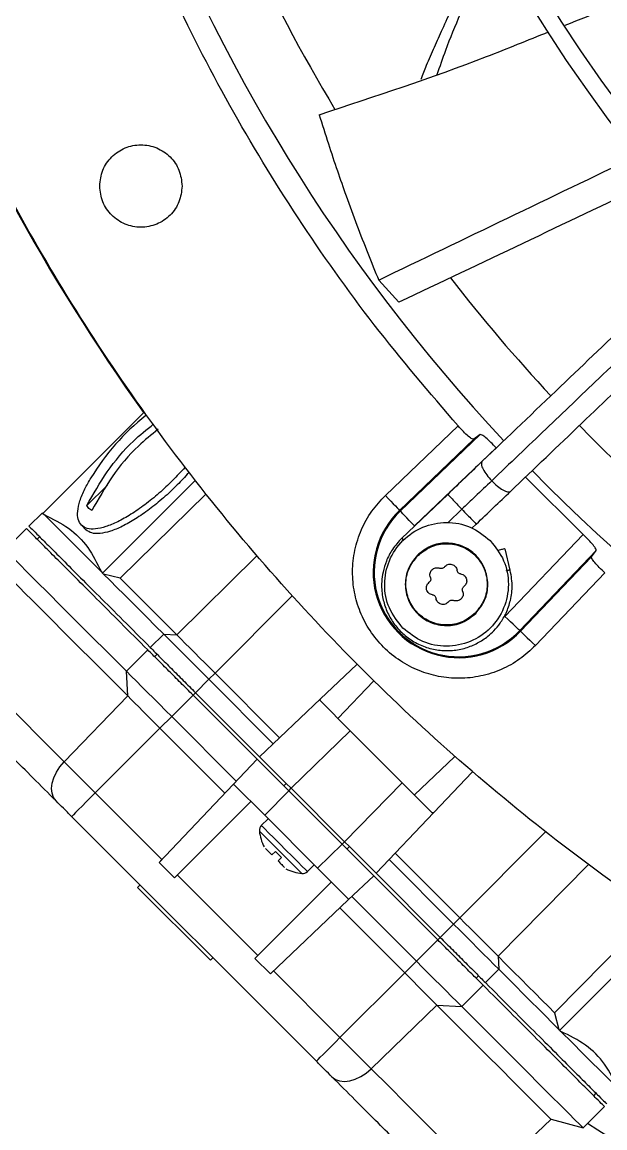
# Model space of a CAD drawing. Header units: inches. Extents: x 1229 to 1453, y -1023 to -720.
# Drawn here: x 1304.88 to 1308.22, y -996.39 to -990.05 of the extents above; entities that cross this region are included whole.
import ezdxf

# ---------------------------------------------------------------- set-up
doc = ezdxf.new("R2010")
doc.units = ezdxf.units.IN
doc.header["$MEASUREMENT"] = 0

msp = doc.modelspace()

# ---------------------------------------------------------------- linework, layer by layer
at = {"color": 18, "linetype": 'Continuous', "lineweight": 25, "true_color": 0x000000}
for p, q in [((1306.9271, -991.5281), (1307.0431, -991.6554)), ((1305.5806, -992.2863), (1305.0019, -992.8651)), ((1306.9651, -992.7628), (1307.3818, -992.3644)), ((1307.0467, -992.8482), (1307.4727, -992.4409)), ((1307.5089, -992.414), (1307.0505, -992.8522)), ((1307.5089, -992.414), (1307.4727, -992.4409)), ((1307.6008, -992.4895), (1307.1321, -992.9376)), ((1308.0983, -992.987), (1307.7683, -992.657)), ((1305.37, -992.7047), (1305.2541, -992.8207)), ((1305.3446, -993.2079), (1305.8737, -992.6788)), ((1305.9375, -992.7532), (1305.4451, -993.2373)), ((1307.3225, -992.7562), (1307.0577, -993.0093)), ((1305.2657, -992.8377), (1305.2541, -992.8207)), ((1305.2827, -992.8492), (1305.2657, -992.8377)), ((1307.0505, -992.8522), (1307.0467, -992.8482)), ((1307.4041, -992.8416), (1307.3244, -992.9178)), ((1304.9992, -992.8624), (1304.9219, -992.9384)), ((1304.9992, -992.8624), (1305.0019, -992.8651)), ((1305.0019, -992.8651), (1305.0089, -992.8721)), ((1305.0089, -992.8721), (1305.3376, -993.2008)), ((1304.9077, -992.9519), (1304.7852, -993.0744)), ((1305.2228, -992.9329), (1305.2489, -992.9591)), ((1307.4607, -992.951), (1307.4857, -992.927)), ((1304.9829, -992.9992), (1304.9689, -993.0132)), ((1307.6502, -993.4557), (1308.0983, -992.987)), ((1307.6812, -993.1904), (1307.6515, -993.0682)), ((1308.1738, -993.0789), (1307.7356, -993.5373)), ((1308.1469, -993.1151), (1308.1738, -993.0789)), ((1306.2264, -993.1097), (1305.7694, -993.5616)), ((1308.1469, -993.1151), (1307.7396, -993.5411)), ((1305.3376, -993.2008), (1305.3446, -993.2079)), ((1305.3497, -993.2129), (1305.3446, -993.2079)), ((1305.4451, -993.2373), (1305.3497, -993.2129)), ((1308.2234, -993.2059), (1307.825, -993.6227)), ((1306.4296, -993.3401), (1305.9888, -993.7809)), ((1307.7396, -993.5411), (1307.7356, -993.5373)), ((1305.6173, -993.6337), (1305.6943, -993.5575)), ((1305.6943, -993.5575), (1305.9532, -993.8165)), ((1305.6943, -993.5575), (1305.7694, -993.5616)), ((1304.4733, -993.6384), (1305.1238, -994.2888)), ((1305.4806, -993.7699), (1305.6031, -993.6474)), ((1305.6425, -993.6868), (1305.6564, -993.6728)), ((1306.5932, -993.9289), (1306.8011, -993.7316)), ((1305.4883, -993.9118), (1305.4806, -993.7699)), ((1305.9888, -993.7809), (1305.9532, -993.8165)), ((1305.9888, -993.7809), (1306.359, -994.1511)), ((1305.8767, -993.893), (1305.9532, -993.8165)), ((1305.9532, -993.8165), (1306.3225, -994.1857)), ((1306.8966, -993.8267), (1306.693, -994.0412)), ((1305.1238, -994.2888), (1305.4883, -993.9118)), ((1305.7402, -994.0295), (1305.8627, -993.907)), ((1305.8627, -993.907), (1305.8767, -993.893)), ((1306.23, -994.2742), (1305.8627, -993.907)), ((1305.8767, -993.893), (1306.2439, -994.2603)), ((1306.5932, -993.9289), (1306.2439, -994.2603)), ((1306.5904, -993.9386), (1306.5932, -993.9289)), ((1306.7626, -994.1108), (1306.5904, -993.9386)), ((1305.6731, -994.0966), (1305.7402, -994.0295)), ((1305.7402, -994.0295), (1306.1107, -994.3999)), ((1305.3023, -994.4674), (1305.6731, -994.0966)), ((1306.0453, -994.4689), (1305.6731, -994.0966)), ((1306.4249, -994.4413), (1306.7626, -994.1108)), ((1307.0616, -994.4098), (1306.7626, -994.1108)), ((1306.8495, -994.1976), (1306.8494, -994.1977)), ((1305.1238, -994.2888), (1305.3023, -994.4674)), ((1306.0919, -994.4198), (1306.23, -994.2742)), ((1306.411, -994.4552), (1306.23, -994.2742)), ((1306.2439, -994.2603), (1306.3971, -994.4134)), ((1307.1312, -994.4794), (1307.362, -994.2604)), ((1306.9747, -994.323), (1306.9748, -994.3229)), ((1307.2435, -994.5792), (1307.4627, -994.3482)), ((1305.6682, -994.8663), (1306.0919, -994.4198)), ((1306.0919, -994.4198), (1306.096, -994.4186)), ((1306.096, -994.4186), (1306.2733, -994.5959)), ((1306.3831, -994.4274), (1306.3971, -994.4134)), ((1306.3971, -994.4134), (1306.4249, -994.4413)), ((1307.0616, -994.4098), (1306.7311, -994.7475)), ((1307.2338, -994.582), (1307.0616, -994.4098)), ((1305.6843, -994.8493), (1305.3023, -994.4674)), ((1306.2733, -994.5959), (1306.411, -994.4552)), ((1306.7172, -994.7614), (1306.411, -994.4552)), ((1306.4111, -994.4554), (1306.4249, -994.4413)), ((1306.7311, -994.7475), (1306.4249, -994.4413)), ((1305.7566, -994.9546), (1306.1943, -994.5169)), ((1305.1668, -994.6029), (1306.5695, -996.0056)), ((1306.2927, -994.6153), (1306.2541, -994.6538)), ((1306.2733, -994.5959), (1306.5765, -994.8991)), ((1306.9121, -994.9285), (1307.2435, -994.5792)), ((1307.2435, -994.5792), (1307.2338, -994.582)), ((1306.7311, -994.7475), (1306.717, -994.7613)), ((1306.7311, -994.7475), (1306.759, -994.7753)), ((1307.882, -994.6931), (1307.3915, -995.1836)), ((1306.3147, -994.8226), (1306.3347, -994.8026)), ((1306.3347, -994.8026), (1306.3698, -994.8377)), ((1306.5765, -994.8991), (1306.7172, -994.7614)), ((1306.8982, -994.9424), (1306.7172, -994.7614)), ((1306.759, -994.7753), (1306.745, -994.7893)), ((1306.759, -994.7753), (1306.9121, -994.9285)), ((1307.0213, -994.8134), (1307.3915, -995.1836)), ((1305.6843, -994.8493), (1305.6682, -994.8663)), ((1305.6682, -994.8663), (1305.7566, -994.9546)), ((1306.3698, -994.8377), (1306.3498, -994.8577)), ((1306.9867, -994.8499), (1307.3559, -995.2192)), ((1306.2343, -995.3993), (1305.7731, -994.9381)), ((1306.5186, -994.9183), (1306.5571, -994.8797)), ((1306.5765, -994.8991), (1306.7538, -995.0764)), ((1306.7526, -995.0805), (1306.8982, -994.9424)), ((1307.2654, -995.3097), (1306.8982, -994.9424)), ((1306.9121, -994.9285), (1307.2794, -995.2957)), ((1308.1275, -994.8804), (1307.6108, -995.403)), ((1305.5452, -995.0092), (1305.5591, -994.9953)), ((1306.6555, -994.9781), (1306.2178, -995.4158)), ((1305.9628, -995.4268), (1305.5452, -995.0092)), ((1305.5661, -995.0301), (1305.566, -995.0301)), ((1306.7725, -995.0617), (1307.1429, -995.4322)), ((1306.7526, -995.0805), (1306.3061, -995.5042)), ((1306.7035, -995.1271), (1307.0758, -995.4993)), ((1306.7526, -995.0805), (1306.7538, -995.0764)), ((1307.3915, -995.1836), (1307.3559, -995.2192)), ((1308.5088, -995.1438), (1307.9351, -995.7273)), ((1307.3559, -995.2192), (1307.2794, -995.2957)), ((1307.9645, -995.8278), (1308.5873, -995.205)), ((1307.1429, -995.4322), (1307.2654, -995.3097)), ((1307.2794, -995.2957), (1307.2654, -995.3097)), ((1305.9418, -995.4059), (1305.9419, -995.4059)), ((1305.9628, -995.4268), (1305.9767, -995.4129)), ((1306.2178, -995.4158), (1306.3061, -995.5042)), ((1307.1429, -995.4322), (1307.0758, -995.4993)), ((1307.6108, -995.403), (1307.6149, -995.4781)), ((1306.3061, -995.5042), (1306.3231, -995.4881)), ((1306.705, -995.8701), (1306.3231, -995.4881)), ((1307.0758, -995.4993), (1306.705, -995.8701)), ((1307.6149, -995.4781), (1307.5387, -995.5551)), ((1307.4025, -995.6918), (1307.525, -995.5693)), ((1307.4856, -995.5299), (1307.4996, -995.516)), ((1306.8836, -996.0486), (1307.2606, -995.6841)), ((1307.2606, -995.6841), (1307.4025, -995.6918)), ((1307.9351, -995.7273), (1307.9595, -995.8227)), ((1307.9595, -995.8227), (1307.9645, -995.8278)), ((1307.9716, -995.8348), (1307.9645, -995.8278)), ((1308.1592, -996.2035), (1308.1732, -996.1895)), ((1308.098, -996.3872), (1308.2205, -996.2647)), ((1307.534, -996.6991), (1307.9145, -996.3381)), ((1307.9145, -996.3381), (1308.098, -996.3872))]:
    msp.add_line(p, q, dxfattribs=at)
at = {"color": 18, "linetype": 'Continuous', "lineweight": 25, "true_color": 0x000000, "flags": 128}
for points in [[(1306.9651, -992.7628), (1306.9808, -992.7793), (1306.996, -992.7951), (1307.01, -992.8098), (1307.0223, -992.8227), (1307.0324, -992.8333), (1307.0401, -992.8413), (1307.0449, -992.8463), (1307.0467, -992.8482)], [(1307.1321, -992.9376), (1307.1164, -992.9211), (1307.1012, -992.9052), (1307.0872, -992.8906), (1307.0749, -992.8777), (1307.0648, -992.8671), (1307.0571, -992.8591), (1307.0523, -992.8541), (1307.0505, -992.8522)], [(1304.7852, -993.0744), (1304.7903, -993.0795), (1304.8057, -993.0949), (1304.8313, -993.1205), (1304.867, -993.1562), (1304.9125, -993.2017), (1304.9676, -993.2568), (1305.032, -993.3212), (1305.1055, -993.3947), (1305.1875, -993.4767), (1305.2777, -993.5669), (1305.3756, -993.6648), (1305.4806, -993.7699)], [(1305.3497, -993.2129), (1305.3872, -993.2504), (1305.4263, -993.2896), (1305.4672, -993.3304), (1305.5096, -993.3728), (1305.5536, -993.4168), (1305.599, -993.4622), (1305.646, -993.5092), (1305.6943, -993.5575)], [(1304.8343, -993.2579), (1304.8357, -993.2592), (1304.8462, -993.2697), (1304.8672, -993.2907), (1304.8985, -993.3221), (1304.94, -993.3636), (1304.9915, -993.415), (1305.0526, -993.4761), (1305.1229, -993.5464), (1305.2021, -993.6257), (1305.2898, -993.7133), (1305.3854, -993.8089), (1305.4883, -993.9118)], [(1305.4451, -993.2373), (1305.4806, -993.2728), (1305.5177, -993.3098), (1305.5562, -993.3483), (1305.5961, -993.3882), (1305.6374, -993.4296), (1305.6801, -993.4723), (1305.7242, -993.5163), (1305.7694, -993.5616)], [(1307.7356, -993.5373), (1307.7337, -993.5355), (1307.7287, -993.5306), (1307.7207, -993.523), (1307.7101, -993.5129), (1307.6972, -993.5006), (1307.6825, -993.4866), (1307.6667, -993.4714), (1307.6502, -993.4557)], [(1307.7396, -993.5411), (1307.7415, -993.5429), (1307.7465, -993.5477), (1307.7545, -993.5554), (1307.7651, -993.5655), (1307.778, -993.5778), (1307.7926, -993.5918), (1307.8085, -993.607), (1307.825, -993.6227)], [(1305.7694, -993.5616), (1305.793, -993.5852), (1305.8182, -993.6103), (1305.8446, -993.6367), (1305.8721, -993.6642), (1305.9005, -993.6926), (1305.9295, -993.7217), (1305.959, -993.7512), (1305.9888, -993.7809)], [(1305.4806, -993.7699), (1305.5086, -993.7978), (1305.5383, -993.8275), (1305.5696, -993.8588), (1305.6021, -993.8913), (1305.6357, -993.9249), (1305.6701, -993.9593), (1305.705, -993.9943), (1305.7402, -994.0295)], [(1305.4883, -993.9118), (1305.5082, -993.9317), (1305.5293, -993.9529), (1305.5516, -993.9751), (1305.5748, -993.9983), (1305.5987, -994.0222), (1305.6232, -994.0467), (1305.648, -994.0716), (1305.6731, -994.0966)], [(1305.0777, -994.5139), (1305.0631, -994.4941), (1305.0542, -994.4699), (1305.0514, -994.4422), (1305.0547, -994.4119), (1305.0641, -994.3803), (1305.0791, -994.3484), (1305.0992, -994.3176), (1305.1238, -994.2888)], [(1305.3023, -994.4674), (1305.2757, -994.494), (1305.2502, -994.5195), (1305.2267, -994.543), (1305.2063, -994.5634), (1305.1895, -994.5802), (1305.177, -994.5927), (1305.1694, -994.6004), (1305.1668, -994.6029)], [(1306.2541, -994.6538), (1306.259, -994.6587), (1306.2734, -994.673), (1306.2961, -994.6958), (1306.3255, -994.7252), (1306.3595, -994.7591), (1306.3954, -994.7951), (1306.4307, -994.8303), (1306.4626, -994.8623), (1306.4889, -994.8886), (1306.5077, -994.9073), (1306.5174, -994.917), (1306.5186, -994.9183)], [(1307.3915, -995.1836), (1307.4212, -995.2134), (1307.4507, -995.2429), (1307.4798, -995.2719), (1307.5082, -995.3003), (1307.5357, -995.3278), (1307.5621, -995.3542), (1307.5872, -995.3794), (1307.6108, -995.403)], [(1307.3559, -995.2192), (1307.3911, -995.2543), (1307.4259, -995.2891), (1307.4602, -995.3234), (1307.4937, -995.3569), (1307.5262, -995.3894), (1307.5574, -995.4206), (1307.587, -995.4502), (1307.6149, -995.4781)], [(1307.1429, -995.4322), (1307.1781, -995.4674), (1307.2131, -995.5023), (1307.2475, -995.5367), (1307.2811, -995.5703), (1307.3136, -995.6028), (1307.3449, -995.6341), (1307.3746, -995.6638), (1307.4025, -995.6918)], [(1307.9351, -995.7273), (1307.8996, -995.6918), (1307.8626, -995.6547), (1307.8241, -995.6162), (1307.7842, -995.5763), (1307.7428, -995.535), (1307.7001, -995.4923), (1307.6561, -995.4482), (1307.6108, -995.403)], [(1307.0758, -995.4993), (1307.1008, -995.5244), (1307.1257, -995.5492), (1307.1502, -995.5737), (1307.1741, -995.5976), (1307.1973, -995.6208), (1307.2195, -995.6431), (1307.2407, -995.6642), (1307.2606, -995.6841)], [(1307.6149, -995.4781), (1307.6632, -995.5264), (1307.7102, -995.5734), (1307.7556, -995.6188), (1307.7996, -995.6628), (1307.842, -995.7052), (1307.8828, -995.7461), (1307.922, -995.7852), (1307.9595, -995.8227)], [(1307.2606, -995.6841), (1307.3635, -995.787), (1307.4591, -995.8826), (1307.5467, -995.9703), (1307.626, -996.0495), (1307.6963, -996.1198), (1307.7574, -996.1809), (1307.8088, -996.2324), (1307.8503, -996.2739), (1307.8817, -996.3052), (1307.9027, -996.3262), (1307.9132, -996.3367), (1307.9145, -996.3381)], [(1307.4025, -995.6918), (1307.5076, -995.7968), (1307.6055, -995.8947), (1307.6957, -995.9849), (1307.7777, -996.0669), (1307.8512, -996.1404), (1307.9156, -996.2048), (1307.9707, -996.2599), (1308.0162, -996.3054), (1308.0519, -996.3411), (1308.0775, -996.3667), (1308.0929, -996.3821), (1308.098, -996.3872)], [(1306.5695, -996.0056), (1306.572, -996.003), (1306.5797, -995.9954), (1306.5922, -995.9829), (1306.609, -995.9661), (1306.6294, -995.9457), (1306.6529, -995.9222), (1306.6784, -995.8967), (1306.705, -995.8701)], [(1306.705, -995.8701), (1306.7292, -995.8943), (1306.7533, -995.9183), (1306.7769, -995.942), (1306.8, -995.9651), (1306.8224, -995.9875), (1306.8439, -996.009), (1306.8643, -996.0294), (1306.8836, -996.0486)], [(1307.9716, -995.8348), (1308.0368, -995.9), (1308.0955, -995.9587), (1308.1475, -996.0107), (1308.1925, -996.0557), (1308.2305, -996.0937), (1308.2611, -996.1243), (1308.2844, -996.1477), (1308.3003, -996.1635)], [(1306.6585, -996.0947), (1306.6783, -996.1093), (1306.7025, -996.1182), (1306.7302, -996.121), (1306.7605, -996.1177), (1306.7921, -996.1083), (1306.824, -996.0933), (1306.8548, -996.0732), (1306.8836, -996.0486)], [(1306.8836, -996.0486), (1306.986, -996.151), (1307.081, -996.2461), (1307.1682, -996.3333), (1307.247, -996.4121), (1307.317, -996.4821), (1307.3777, -996.5428), (1307.4289, -996.594), (1307.4702, -996.6353), (1307.5014, -996.6664), (1307.5223, -996.6873), (1307.5327, -996.6978), (1307.534, -996.6991)]]:
    msp.add_lwpolyline(points, dxfattribs=at)
at = {"color": 18, "linetype": 'Continuous', "lineweight": 25, "true_color": 0x000000}
for radius in [8.5704, 8.472]:
    msp.add_circle((1315.1106, -985.4772), radius, dxfattribs=at)
for centre, radius, start, end in [((1315.1106, -985.4772), 10.2157, 134.36248, 223.03765), ((1315.1106, -985.4772), 9.8425, 185.11809, 211.02291), ((1315.1106, -985.4772), 11.7147, 201.53134, 215.54744), ((1315.1106, -985.4772), 9.8425, 217.84433, 223.01247), ((1306.4278, -993.3585), 1.3451, 128.44754, 148.79579), ((1315.1106, -985.4772), 9.8425, 224.38828, 241.78244), ((1315.1106, -985.4772), 10.2157, 224.36307, 313.03719), ((1307.3853, -993.2025), 0.4901, 133.70945, 316.29055), ((1307.3853, -993.2025), 0.4845, 133.70945, 316.29055), ((1306.282, -994.6816), 0.0394, 135, 186.30033), ((1306.5168, -994.6556), 0.2756, 186.30317, 206.22918), ((1306.5168, -994.6556), 0.2756, 243.77422, 263.67722), ((1306.4908, -994.8904), 0.0394, 263.68868, 315), ((1315.1106, -985.4772), 12.9331, 237.30348, 256.73333)]:
    msp.add_arc(centre, radius, start, end, dxfattribs=at)
for points, knots in [([(1326.8201, -985.4772), (1326.8153, -985.7326), (1326.8056, -986.2436), (1326.7277, -987.0067), (1326.6035, -987.7632), (1326.4292, -988.51), (1326.2066, -989.2438), (1325.9365, -989.9614), (1325.6201, -990.6599), (1325.2586, -991.3361), (1324.8537, -991.9873), (1324.407, -992.6106), (1323.9206, -993.2033), (1323.3964, -993.763), (1322.8368, -994.2871), (1322.244, -994.7736), (1321.6207, -995.2202), (1320.9696, -995.6252), (1320.2933, -995.9866), (1319.5949, -996.3031), (1318.8772, -996.5732), (1318.1434, -996.7958), (1317.3967, -996.9699), (1316.6401, -997.0948), (1315.877, -997.17), (1315.1106, -997.1951), (1314.3442, -997.17), (1313.5811, -997.0948), (1312.8246, -996.9699), (1312.0778, -996.7958), (1311.344, -996.5732), (1310.6264, -996.3031), (1309.9279, -995.9866), (1309.2517, -995.6252), (1308.6005, -995.2202), (1307.9772, -994.7736), (1307.3845, -994.2871), (1306.8248, -993.763), (1306.3006, -993.2033), (1305.8142, -992.6106), (1305.3675, -991.9873), (1304.9626, -991.3361), (1304.6012, -990.6599), (1304.2847, -989.9614), (1304.0146, -989.2438), (1303.792, -988.51), (1303.6177, -987.7632), (1303.4936, -987.0067), (1303.4156, -986.2436), (1303.4059, -985.7326), (1303.4011, -985.4772)], [0, 0, 0, 0, 0.020833, 0.041667, 0.0625, 0.083333, 0.104167, 0.125, 0.145833, 0.166667, 0.1875, 0.208333, 0.229167, 0.25, 0.270833, 0.291667, 0.3125, 0.333333, 0.354167, 0.375, 0.395833, 0.416667, 0.4375, 0.458333, 0.479167, 0.5, 0.520833, 0.541667, 0.5625, 0.583333, 0.604167, 0.625, 0.645833, 0.666667, 0.6875, 0.708333, 0.729167, 0.75, 0.770833, 0.791667, 0.8125, 0.833333, 0.854167, 0.875, 0.895833, 0.916667, 0.9375, 0.958333, 0.979167, 1, 1, 1, 1]), ([(1307.3818, -992.3644), (1307.2187, -992.1734), (1306.8923, -991.7913), (1306.4574, -991.175), (1306.0652, -990.5311), (1305.7218, -989.8598), (1305.4279, -989.1654), (1305.1854, -988.4515), (1304.9951, -987.7218), (1304.8595, -986.9802), (1304.7742, -986.2307), (1304.7637, -985.7283), (1304.7584, -985.4772)], [0, 0, 0, 0, 0.1, 0.2, 0.3, 0.4, 0.5, 0.6, 0.7, 0.8, 0.9, 1, 1, 1, 1]), ([(1307.9965, -990.0666), (1308.1591, -990.0026), (1308.6339, -989.8158), (1309.1973, -989.5611), (1309.5903, -989.357), (1309.6857, -989.3075)], [0, 0, 0, 0, 0.282847, 0.825957, 1, 1, 1, 1]), ([(1307.564, -989.5345), (1307.5406, -989.5791), (1307.4923, -989.6711), (1307.4197, -989.8168), (1307.352, -989.9579), (1307.2929, -990.0856), (1307.2441, -990.1949), (1307.2027, -990.2909), (1307.1782, -990.3517), (1307.1676, -990.3781)], [0, 0, 0, 0, 0.1620654, 0.3340175, 0.5223, 0.662139, 0.7829844, 0.9058089, 1, 1, 1, 1]), ([(1307.2625, -990.35), (1307.2783, -990.3033), (1307.3176, -990.1876), (1307.4106, -989.9638), (1307.5026, -989.7571), (1307.575, -989.6245), (1307.5928, -989.5921)], [0, 0, 0, 0, 0.183148, 0.453263, 0.866217, 1, 1, 1, 1]), ([(1306.5855, -990.5801), (1306.9075, -990.4744), (1307.3508, -990.3289), (1307.7825, -990.153), (1307.9007, -990.1049)], [0, 0, 0, 0, 0.72636, 1, 1, 1, 1]), ([(1306.5855, -990.5801), (1306.6029, -990.6358), (1306.6364, -990.7435), (1306.6883, -990.8982), (1306.7428, -991.0536), (1306.8009, -991.2111), (1306.8633, -991.3724), (1306.9061, -991.4769), (1306.9271, -991.5281)], [0, 0, 0, 0, 0.173712, 0.335418, 0.485076, 0.663267, 0.834916, 1, 1, 1, 1]), ([(1305.3277, -990.989), (1305.3312, -990.9581), (1305.3383, -990.8962), (1305.3929, -990.8176), (1305.471, -990.7651), (1305.5639, -990.7466), (1305.6567, -990.7651), (1305.7348, -990.8176), (1305.7894, -990.8962), (1305.7965, -990.9581), (1305.8001, -990.989)], [0, 0, 0, 0, 0.125, 0.25, 0.375, 0.5, 0.625, 0.75, 0.875, 1, 1, 1, 1]), ([(1306.9271, -991.5281), (1307.4191, -991.2913), (1307.9127, -991.0536), (1308.4081, -990.8157), (1308.4098, -990.8149)], [0, 0, 0, 0, 0.996594, 1, 1, 1, 1]), ([(1308.5237, -990.9498), (1308.5039, -990.9593), (1308.0098, -991.1965), (1307.5166, -991.4306), (1307.0431, -991.6554)], [0, 0, 0, 0, 0.0399228, 1, 1, 1, 1]), ([(1305.8001, -990.989), (1305.7965, -991.0199), (1305.7894, -991.0817), (1305.7348, -991.1604), (1305.6567, -991.2129), (1305.5639, -991.2314), (1305.471, -991.2129), (1305.3929, -991.1604), (1305.3383, -991.0817), (1305.3312, -991.0199), (1305.3277, -990.989)], [0, 0, 0, 0, 0.1250002, 0.2500005, 0.3750003, 0.4999998, 0.625, 0.7499998, 0.8749996, 1, 1, 1, 1]), ([(1308.8352, -991.3107), (1308.8207, -991.3246), (1308.6729, -991.4658), (1308.3841, -991.7418), (1307.9593, -992.1477), (1307.6688, -992.4253), (1307.5188, -992.5687)], [0, 0, 0, 0, 0.032897, 0.333489, 0.65575, 1, 1, 1, 1]), ([(1308.9278, -991.3856), (1308.8068, -991.5012), (1308.5597, -991.7373), (1308.2124, -992.0692), (1307.8823, -992.3847), (1307.6782, -992.5797), (1307.5748, -992.6786)], [0, 0, 0, 0, 0.266548, 0.544123, 0.768951, 1, 1, 1, 1]), ([(1307.682, -992.7395), (1307.8181, -992.6094), (1308.0819, -992.3573), (1308.4681, -991.9883), (1308.7719, -991.698), (1308.9475, -991.5301), (1309.0016, -991.4784)], [0, 0, 0, 0, 0.311549, 0.6039744, 0.8780392, 1, 1, 1, 1]), ([(1305.2541, -992.8207), (1305.2912, -992.7549), (1305.3659, -992.6225), (1305.4976, -992.4646), (1305.5971, -992.3845), (1305.6367, -992.3526)], [0, 0, 0, 0, 0.372369, 0.75022, 1, 1, 1, 1]), ([(1305.6625, -992.3834), (1305.6239, -992.4146), (1305.5254, -992.4941), (1305.3944, -992.651), (1305.3198, -992.7835), (1305.2827, -992.8492)], [0, 0, 0, 0, 0.2453732, 0.6254446, 1, 1, 1, 1]), ([(1307.4727, -992.4409), (1307.4698, -992.4409), (1307.464, -992.4409), (1307.4415, -992.4242), (1307.4127, -992.3979), (1307.392, -992.3754), (1307.3818, -992.3644)], [0, 0, 0, 0, 0.2528, 0.5036, 0.755766, 1, 1, 1, 1]), ([(1307.6008, -992.4895), (1307.5904, -992.4787), (1307.5692, -992.4567), (1307.5402, -992.4307), (1307.5176, -992.414), (1307.5118, -992.414), (1307.5089, -992.414)], [0, 0, 0, 0, 0.244785, 0.496752, 0.747374, 1, 1, 1, 1]), ([(1307.5188, -992.5687), (1307.4866, -992.5994), (1307.4224, -992.6608), (1307.3558, -992.7244), (1307.3225, -992.7562)], [0, 0, 0, 0, 0.500001, 1, 1, 1, 1]), ([(1307.5188, -992.5687), (1307.5166, -992.5734), (1307.5123, -992.5827), (1307.5234, -992.6112), (1307.5447, -992.6449), (1307.5648, -992.6674), (1307.5748, -992.6786)], [0, 0, 0, 0, 0.257049, 0.514097, 0.757049, 1, 1, 1, 1]), ([(1305.8158, -992.6016), (1305.7928, -992.6269), (1305.7458, -992.6786), (1305.6674, -992.7512), (1305.5864, -992.8172), (1305.5061, -992.8726), (1305.43, -992.9154), (1305.3608, -992.9439), (1305.3016, -992.9567), (1305.2533, -992.9547), (1305.2329, -992.9402), (1305.2228, -992.9329)], [0, 0, 0, 0, 0.106402, 0.218102, 0.329801, 0.441501, 0.553201, 0.6649, 0.7766, 0.888299, 1, 1, 1, 1]), ([(1305.8378, -992.6322), (1305.8162, -992.656), (1305.7705, -992.7062), (1305.6936, -992.7774), (1305.6125, -992.8434), (1305.5323, -992.8988), (1305.4562, -992.9416), (1305.387, -992.9701), (1305.3278, -992.9829), (1305.2794, -992.9809), (1305.2591, -992.9663), (1305.2489, -992.9591)], [0, 0, 0, 0, 0.100724, 0.213133, 0.325543, 0.437953, 0.550362, 0.662771, 0.775181, 0.887591, 1, 1, 1, 1]), ([(1305.2228, -992.9329), (1305.2155, -992.9227), (1305.2009, -992.9024), (1305.1989, -992.8541), (1305.212, -992.7947), (1305.2378, -992.7299), (1305.2653, -992.6831), (1305.2778, -992.6619)], [0, 0, 0, 0, 0.207148, 0.414295, 0.621444, 0.828592, 1, 1, 1, 1]), ([(1307.5748, -992.6786), (1307.5434, -992.7085), (1307.4875, -992.762), (1307.4296, -992.8173), (1307.4041, -992.8416)], [0, 0, 0, 0, 0.559896, 1, 1, 1, 1]), ([(1307.5748, -992.6786), (1307.5855, -992.6891), (1307.607, -992.7101), (1307.6397, -992.7329), (1307.6677, -992.7453), (1307.6772, -992.7414), (1307.682, -992.7395)], [0, 0, 0, 0, 0.242952, 0.485905, 0.742951, 1, 1, 1, 1]), ([(1307.825, -993.6227), (1307.7961, -993.6497), (1307.7375, -993.7045), (1307.6302, -993.7634), (1307.5126, -993.8015), (1307.3904, -993.8147), (1307.2704, -993.8036), (1307.1554, -993.7697), (1307.048, -993.7135), (1306.9523, -993.6355), (1306.8743, -993.5398), (1306.8181, -993.4324), (1306.7842, -993.3174), (1306.7731, -993.1974), (1306.7863, -993.0752), (1306.8243, -992.9576), (1306.8833, -992.8503), (1306.9381, -992.7917), (1306.9651, -992.7628)], [0, 0, 0, 0, 0.0609954, 0.1240609, 0.187994, 0.2514906, 0.3132975, 0.3737132, 0.4362129, 0.4999998, 0.5637868, 0.6262868, 0.6867026, 0.7485094, 0.8120057, 0.8759391, 0.9390046, 1, 1, 1, 1]), ([(1307.3225, -992.7562), (1307.3238, -992.7576), (1307.3264, -992.7603), (1307.346, -992.7808), (1307.373, -992.809), (1307.3938, -992.8308), (1307.4041, -992.8416)], [0, 0, 0, 0, 0.25705, 0.514095, 0.757048, 1, 1, 1, 1]), ([(1307.4857, -992.927), (1307.519, -992.8952), (1307.5856, -992.8316), (1307.6498, -992.7702), (1307.682, -992.7395)], [0, 0, 0, 0, 0.499999, 1, 1, 1, 1]), ([(1307.4041, -992.8416), (1307.4145, -992.8525), (1307.4353, -992.8742), (1307.4623, -992.9025), (1307.4818, -992.923), (1307.4844, -992.9257), (1307.4857, -992.927)], [0, 0, 0, 0, 0.242948, 0.485902, 0.74295, 1, 1, 1, 1]), ([(1305.0089, -992.8721), (1305.0578, -992.8963), (1305.1551, -992.9444), (1305.2653, -993.0546), (1305.3135, -993.152), (1305.3376, -993.2008)], [0, 0, 0, 0, 0.334131, 0.665855, 1, 1, 1, 1]), ([(1305.6031, -993.6474), (1305.5503, -993.5946), (1305.4447, -993.489), (1305.3071, -993.3513), (1305.1868, -993.231), (1305.0866, -993.1308), (1305.0073, -993.0515), (1304.9503, -992.9946), (1304.9144, -992.9586), (1304.9099, -992.9541), (1304.9077, -992.9519)], [0, 0, 0, 0, 0.125, 0.25, 0.375, 0.5, 0.625, 0.75, 0.875, 1, 1, 1, 1]), ([(1304.922, -992.9383), (1304.9242, -992.9406), (1304.9286, -992.945), (1304.9646, -992.981), (1305.0215, -993.0379), (1305.1009, -993.1172), (1305.201, -993.2174), (1305.3213, -993.3377), (1305.4589, -993.4753), (1305.5645, -993.5809), (1305.6173, -993.6337)], [0, 0, 0, 0, 0.125, 0.25, 0.375, 0.5, 0.625, 0.75, 0.875, 1, 1, 1, 1]), ([(1307.0652, -993.5226), (1307.0362, -993.486), (1306.9781, -993.4129), (1306.9526, -993.2716), (1306.9797, -993.133), (1307.0587, -993.015), (1307.1767, -992.9361), (1307.3153, -992.909), (1307.4566, -992.9344), (1307.5297, -992.9925), (1307.5663, -993.0215)], [0, 0, 0, 0, 0.125, 0.25, 0.375, 0.5, 0.625, 0.75, 0.875, 1, 1, 1, 1]), ([(1307.0593, -993.0078), (1307.0403, -993.0285), (1307.0043, -993.0676), (1306.97, -993.135), (1306.9507, -993.198), (1306.9415, -993.267), (1306.9459, -993.3405), (1306.968, -993.4182), (1307.0046, -993.4879), (1307.0557, -993.5491), (1307.119, -993.5984), (1307.1913, -993.6333), (1307.2694, -993.652), (1307.3491, -993.6537), (1307.4252, -993.6391), (1307.4829, -993.6153), (1307.5244, -993.5906), (1307.556, -993.5675), (1307.5903, -993.536), (1307.6264, -993.4924), (1307.6602, -993.4343), (1307.6853, -993.3612), (1307.6965, -993.2734), (1307.6849, -993.2126), (1307.6787, -993.1805)], [0, 0, 0, 0, 0.053382, 0.100932, 0.142641, 0.178504, 0.23321, 0.281766, 0.331512, 0.382107, 0.432737, 0.483366, 0.533996, 0.584626, 0.634211, 0.680742, 0.702868, 0.726028, 0.7554, 0.791298, 0.833716, 0.882645, 0.938077, 1, 1, 1, 1]), ([(1307.0593, -993.0078), (1307.0598, -993.0083), (1307.0604, -993.009), (1307.0681, -993.0171), (1307.0696, -993.0186)], [0, 0, 0, 0, 0.812989, 1, 1, 1, 1]), ([(1307.5663, -993.0215), (1307.5953, -993.0581), (1307.6534, -993.1312), (1307.6788, -993.2725), (1307.6517, -993.4111), (1307.5728, -993.5291), (1307.4547, -993.608), (1307.3162, -993.6351), (1307.1749, -993.6097), (1307.1017, -993.5516), (1307.0652, -993.5226)], [0, 0, 0, 0, 0.125, 0.25, 0.375, 0.5, 0.625, 0.75, 0.875, 1, 1, 1, 1]), ([(1307.4828, -993.4391), (1307.5021, -993.4147), (1307.5408, -993.366), (1307.5578, -993.2717), (1307.5397, -993.1794), (1307.4871, -993.1007), (1307.4084, -993.0481), (1307.316, -993.03), (1307.2218, -993.047), (1307.1731, -993.0857), (1307.1487, -993.105)], [0, 0, 0, 0, 0.125, 0.25, 0.375, 0.5, 0.625, 0.75, 0.875, 1, 1, 1, 1]), ([(1307.1511, -993.1075), (1307.1752, -993.0884), (1307.2232, -993.0502), (1307.316, -993.0335), (1307.4071, -993.0513), (1307.4846, -993.1032), (1307.5365, -993.1807), (1307.5543, -993.2717), (1307.5375, -993.3646), (1307.4994, -993.4126), (1307.4803, -993.4366)], [0, 0, 0, 0, 0.125, 0.25, 0.375, 0.5, 0.625, 0.75, 0.875, 1, 1, 1, 1]), ([(1308.1738, -993.0789), (1308.1738, -993.076), (1308.1738, -993.0701), (1308.1571, -993.0476), (1308.1311, -993.0186), (1308.1091, -992.9974), (1308.0983, -992.987)], [0, 0, 0, 0, 0.252626, 0.50325, 0.755221, 1, 1, 1, 1]), ([(1307.1487, -993.105), (1307.1293, -993.1294), (1307.0906, -993.1781), (1307.0737, -993.2724), (1307.0917, -993.3647), (1307.1444, -993.4434), (1307.2231, -993.496), (1307.3154, -993.5141), (1307.4096, -993.4971), (1307.4584, -993.4584), (1307.4828, -993.4391)], [0, 0, 0, 0, 0.125, 0.25, 0.375, 0.5, 0.625, 0.75, 0.875, 1, 1, 1, 1]), ([(1307.65, -993.0685), (1307.6504, -993.0684), (1307.652, -993.068), (1307.641, -993.0707), (1307.6246, -993.0747), (1307.6093, -993.0784), (1307.605, -993.0795)], [0, 0, 0, 0, 0.12422, 0.489438, 0.854968, 1, 1, 1, 1]), ([(1307.4803, -993.4366), (1307.4563, -993.4557), (1307.4083, -993.4939), (1307.3154, -993.5106), (1307.2244, -993.4928), (1307.1469, -993.4409), (1307.095, -993.3634), (1307.0772, -993.2724), (1307.0939, -993.1795), (1307.1321, -993.1315), (1307.1511, -993.1075)], [0, 0, 0, 0, 0.125, 0.25, 0.375, 0.5, 0.625, 0.75, 0.875, 1, 1, 1, 1]), ([(1307.3039, -993.1724), (1307.3068, -993.1692), (1307.3122, -993.1633), (1307.3232, -993.1581), (1307.3347, -993.156), (1307.3464, -993.1574), (1307.3573, -993.1621), (1307.3663, -993.1696), (1307.3731, -993.1797), (1307.3749, -993.1875), (1307.3758, -993.1916)], [0, 0, 0, 0, 0.136224, 0.254557, 0.37956, 0.499973, 0.620369, 0.745381, 0.863735, 1, 1, 1, 1]), ([(1308.2234, -993.2059), (1308.2123, -993.1958), (1308.1899, -993.1751), (1308.1636, -993.1463), (1308.1469, -993.1238), (1308.1469, -993.118), (1308.1469, -993.1151)], [0, 0, 0, 0, 0.244229, 0.496402, 0.7472, 1, 1, 1, 1]), ([(1307.2235, -993.2324), (1307.2222, -993.2284), (1307.2198, -993.2207), (1307.2208, -993.2086), (1307.2246, -993.1975), (1307.2297, -993.1915), (1307.2322, -993.1885)], [0, 0, 0, 0, 0.272458, 0.509122, 0.759161, 1, 1, 1, 1]), ([(1307.2322, -993.1885), (1307.2352, -993.186), (1307.2412, -993.1809), (1307.2523, -993.1771), (1307.2644, -993.1761), (1307.272, -993.1785), (1307.2761, -993.1798)], [0, 0, 0, 0, 0.240813, 0.490878, 0.727518, 1, 1, 1, 1]), ([(1307.3039, -993.1724), (1307.3021, -993.1743), (1307.2986, -993.178), (1307.2914, -993.1811), (1307.2835, -993.1821), (1307.2786, -993.1806), (1307.2761, -993.1798)], [0, 0, 0, 0, 0.256067, 0.500102, 0.744003, 1, 1, 1, 1]), ([(1307.3962, -993.212), (1307.3936, -993.2114), (1307.3886, -993.2102), (1307.3823, -993.2055), (1307.3776, -993.1992), (1307.3764, -993.1942), (1307.3758, -993.1916)], [0, 0, 0, 0, 0.256022, 0.5000016, 0.7439548, 1, 1, 1, 1]), ([(1307.3962, -993.212), (1307.4003, -993.2129), (1307.4081, -993.2147), (1307.4182, -993.2215), (1307.4257, -993.2305), (1307.4304, -993.2414), (1307.4318, -993.2531), (1307.4297, -993.2647), (1307.4244, -993.2756), (1307.4185, -993.2811), (1307.4154, -993.2839)], [0, 0, 0, 0, 0.13625, 0.254611, 0.379603, 0.50002, 0.621532, 0.744008, 0.866494, 1, 1, 1, 1]), ([(1307.681, -993.1896), (1307.6797, -993.19), (1307.6774, -993.1905), (1307.6615, -993.1944), (1307.6549, -993.196)], [0, 0, 0, 0, 0.587327, 1, 1, 1, 1]), ([(1307.2353, -993.3321), (1307.2311, -993.3312), (1307.2234, -993.3294), (1307.2133, -993.3226), (1307.2058, -993.3136), (1307.2011, -993.3028), (1307.1997, -993.291), (1307.2018, -993.2795), (1307.207, -993.2685), (1307.2129, -993.2631), (1307.216, -993.2602)], [0, 0, 0, 0, 0.136252, 0.254614, 0.379608, 0.500019, 0.620415, 0.745443, 0.863763, 1, 1, 1, 1]), ([(1307.2235, -993.2324), (1307.2242, -993.2349), (1307.2257, -993.2398), (1307.2248, -993.2476), (1307.2217, -993.2549), (1307.218, -993.2584), (1307.216, -993.2602)], [0, 0, 0, 0, 0.253946, 0.496819, 0.744118, 1, 1, 1, 1]), ([(1307.408, -993.3117), (1307.4072, -993.3091), (1307.4057, -993.3042), (1307.4066, -993.2964), (1307.4098, -993.2892), (1307.4135, -993.2857), (1307.4154, -993.2839)], [0, 0, 0, 0, 0.255955, 0.499894, 0.743883, 1, 1, 1, 1]), ([(1307.2353, -993.3321), (1307.2379, -993.3327), (1307.2429, -993.3339), (1307.2492, -993.3386), (1307.2539, -993.3449), (1307.255, -993.3499), (1307.2556, -993.3525)], [0, 0, 0, 0, 0.256028, 0.500012, 0.743954, 1, 1, 1, 1]), ([(1307.3276, -993.3718), (1307.3247, -993.3749), (1307.3193, -993.3808), (1307.3083, -993.386), (1307.2968, -993.3881), (1307.285, -993.3867), (1307.2741, -993.382), (1307.2652, -993.3745), (1307.2583, -993.3644), (1307.2566, -993.3566), (1307.2556, -993.3525)], [0, 0, 0, 0, 0.136221, 0.254549, 0.379559, 0.499973, 0.620365, 0.745377, 0.863732, 1, 1, 1, 1]), ([(1307.3993, -993.3556), (1307.3963, -993.3581), (1307.3903, -993.3632), (1307.3791, -993.367), (1307.367, -993.368), (1307.3594, -993.3656), (1307.3553, -993.3643)], [0, 0, 0, 0, 0.240783, 0.490808, 0.727482, 1, 1, 1, 1]), ([(1307.408, -993.3117), (1307.4092, -993.3156), (1307.4117, -993.3233), (1307.4107, -993.3355), (1307.4067, -993.3467), (1307.4017, -993.3527), (1307.3993, -993.3556)], [0, 0, 0, 0, 0.263342, 0.515149, 0.763703, 1, 1, 1, 1]), ([(1307.3276, -993.3718), (1307.3294, -993.3698), (1307.3328, -993.3661), (1307.3401, -993.363), (1307.3479, -993.362), (1307.3528, -993.3635), (1307.3553, -993.3643)], [0, 0, 0, 0, 0.256076, 0.500108, 0.744006, 1, 1, 1, 1]), ([(1305.8627, -993.907), (1305.8392, -993.8835), (1305.7922, -993.8364), (1305.724, -993.7682), (1305.6594, -993.7036), (1305.6219, -993.6661), (1305.6031, -993.6474)], [0, 0, 0, 0, 0.249999, 0.5, 0.750001, 1, 1, 1, 1]), ([(1305.6173, -993.6337), (1305.636, -993.6524), (1305.6735, -993.6899), (1305.738, -993.7544), (1305.8062, -993.8226), (1305.8532, -993.8696), (1305.8767, -993.893)], [0, 0, 0, 0, 0.25, 0.499998, 0.749999, 1, 1, 1, 1]), ([(1305.0777, -994.5139), (1305.033, -994.4692), (1304.9428, -994.379), (1304.8242, -994.2604), (1304.7192, -994.1554), (1304.6314, -994.0675), (1304.5621, -993.9982), (1304.5129, -993.9491), (1304.4825, -993.9186), (1304.4787, -993.9149), (1304.4769, -993.9131)], [0, 0, 0, 0, 0.122395, 0.246996, 0.373112, 0.5, 0.626888, 0.753004, 0.877606, 1, 1, 1, 1]), ([(1305.1668, -994.6029), (1305.1505, -994.5867), (1305.1179, -994.5541), (1305.0911, -994.5273), (1305.0777, -994.5139)], [0, 0, 0, 0, 0.5, 1, 1, 1, 1]), ([(1306.2428, -994.686), (1306.2447, -994.6878), (1306.2483, -994.6915), (1306.2765, -994.7196), (1306.3168, -994.7599), (1306.3646, -994.8078), (1306.4125, -994.8556), (1306.4528, -994.8959), (1306.4809, -994.9241), (1306.4846, -994.9277), (1306.4864, -994.9296)], [0, 0, 0, 0, 0.125, 0.250001, 0.375, 0.5, 0.625, 0.749999, 0.875, 1, 1, 1, 1]), ([(1306.278, -994.7859), (1306.2827, -994.7907), (1306.2922, -994.8001), (1306.3072, -994.8151), (1306.3147, -994.8226)], [0, 0, 0, 0, 0.4999975, 1, 1, 1, 1]), ([(1306.3498, -994.8577), (1306.3573, -994.8652), (1306.3723, -994.8802), (1306.3817, -994.8897), (1306.3865, -994.8944)], [0, 0, 0, 0, 0.5000005, 1, 1, 1, 1]), ([(1307.525, -995.5693), (1307.5063, -995.5505), (1307.4688, -995.513), (1307.4042, -995.4484), (1307.336, -995.3802), (1307.2889, -995.3332), (1307.2654, -995.3097)], [0, 0, 0, 0, 0.249999, 0.500001, 0.750001, 1, 1, 1, 1]), ([(1307.2794, -995.2957), (1307.3028, -995.3192), (1307.3498, -995.3662), (1307.418, -995.4344), (1307.4825, -995.4989), (1307.52, -995.5364), (1307.5387, -995.5551)], [0, 0, 0, 0, 0.250001, 0.500002, 0.750001, 1, 1, 1, 1]), ([(1308.2205, -996.2647), (1308.2183, -996.2625), (1308.2138, -996.258), (1308.1778, -996.2221), (1308.1209, -996.1651), (1308.0416, -996.0858), (1307.9414, -995.9856), (1307.8211, -995.8653), (1307.6834, -995.7277), (1307.5778, -995.6221), (1307.525, -995.5693)], [0, 0, 0, 0, 0.125, 0.25, 0.375, 0.5, 0.625, 0.75, 0.875, 1, 1, 1, 1]), ([(1307.5387, -995.5551), (1307.5915, -995.6079), (1307.6971, -995.7135), (1307.8347, -995.8511), (1307.955, -995.9714), (1308.0552, -996.0715), (1308.1345, -996.1509), (1308.1914, -996.2078), (1308.2274, -996.2438), (1308.2318, -996.2482), (1308.2341, -996.2504)], [0, 0, 0, 0, 0.125, 0.25, 0.375, 0.5, 0.625, 0.75, 0.875, 1, 1, 1, 1]), ([(1308.3003, -996.1635), (1308.2762, -996.1147), (1308.228, -996.0173), (1308.1178, -995.907), (1308.0204, -995.8589), (1307.9716, -995.8348)], [0, 0, 0, 0, 0.3340387, 0.6659577, 1, 1, 1, 1]), ([(1306.6585, -996.0947), (1306.6451, -996.0813), (1306.6183, -996.0545), (1306.5857, -996.0219), (1306.5695, -996.0056)], [0, 0, 0, 0, 0.5000044, 1, 1, 1, 1]), ([(1307.2593, -996.6955), (1307.2575, -996.6937), (1307.2538, -996.6899), (1307.2233, -996.6595), (1307.1742, -996.6103), (1307.1049, -996.541), (1307.017, -996.4532), (1306.912, -996.3482), (1306.7934, -996.2296), (1306.7032, -996.1394), (1306.6585, -996.0947)], [0, 0, 0, 0, 0.1223945, 0.2469956, 0.3731116, 0.4999999, 0.6268882, 0.7530042, 0.8776055, 1, 1, 1, 1])]:
    msp.add_open_spline(points, degree=3, knots=knots, dxfattribs=at)

doc.saveas('drawing.dxf')
